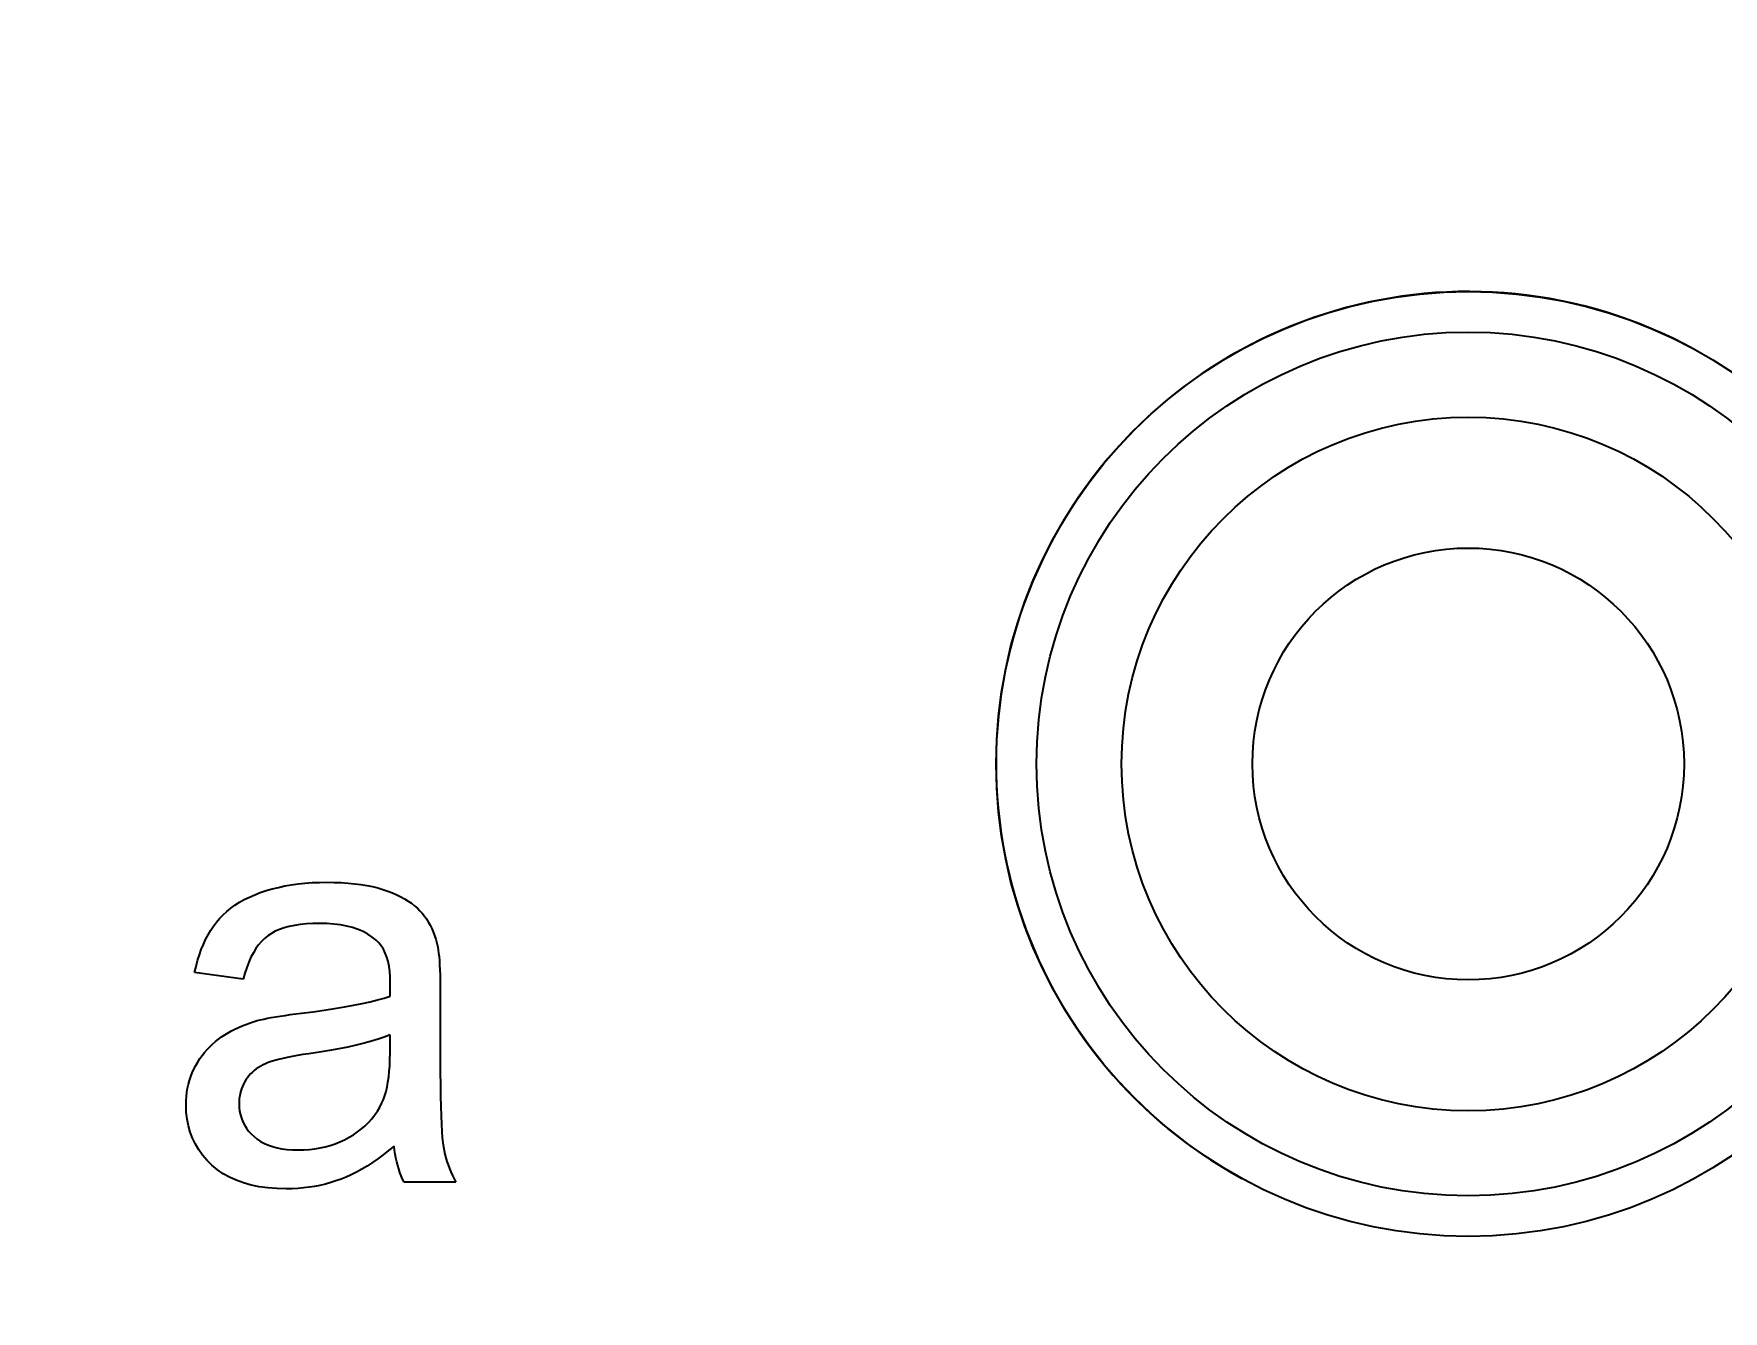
# Model space of a CAD drawing. Extents: x 23 to 417, y 3 to 294.
# Drawn here: x 145.332 to 150.029, y 100.895 to 104.444 of the extents above; entities that cross this region are included whole.
import ezdxf

# ---------------------------------------------------------------- set-up
doc = ezdxf.new("R2010")
doc.units = 0
doc.layers.get('0').update_dxf_attribs({"lineweight": 13})

msp = doc.modelspace()

# ---------------------------------------------------------------- linework, layer by layer
at = {"color": 7, "lineweight": 35, "ltscale": 0.000435483}
msp.add_line((145.9776, 102.0635), (145.9944, 102.0684), dxfattribs=at)
at = {"color": 7, "lineweight": 35, "ltscale": 0.000444241}
msp.add_line((145.9944, 102.0684), (146.0116, 102.0727), dxfattribs=at)
at = {"color": 7, "lineweight": 35, "ltscale": 0.000452882}
msp.add_line((146.0116, 102.0727), (146.0293, 102.0765), dxfattribs=at)
at = {"color": 7, "lineweight": 35, "ltscale": 0.000462873}
msp.add_line((146.0293, 102.0765), (146.0476, 102.0796), dxfattribs=at)
at = {"color": 7, "lineweight": 35, "ltscale": 0.000473076}
msp.add_line((146.0476, 102.0796), (146.0663, 102.0822), dxfattribs=at)
at = {"color": 7, "lineweight": 35, "ltscale": 0.000484145}
msp.add_line((146.0663, 102.0822), (146.0856, 102.0842), dxfattribs=at)
at = {"color": 7, "lineweight": 35, "ltscale": 0.000495412}
msp.add_line((146.0856, 102.0842), (146.1053, 102.0857), dxfattribs=at)
at = {"color": 7, "lineweight": 35, "ltscale": 0.000506867}
msp.add_line((146.1053, 102.0857), (146.1256, 102.0866), dxfattribs=at)
at = {"color": 7, "lineweight": 35, "ltscale": 0.000519612}
msp.add_line((146.1256, 102.0866), (146.1464, 102.0868), dxfattribs=at)
at = {"color": 7, "lineweight": 35, "ltscale": 0.000511876}
msp.add_line((146.1464, 102.0868), (146.1668, 102.0866), dxfattribs=at)
at = {"color": 7, "lineweight": 35, "ltscale": 0.000492997}
msp.add_line((146.1668, 102.0866), (146.1865, 102.0859), dxfattribs=at)
at = {"color": 7, "lineweight": 35, "ltscale": 0.00047392}
msp.add_line((146.1865, 102.0859), (146.2055, 102.0846), dxfattribs=at)
at = {"color": 7, "lineweight": 35, "ltscale": 0.000455242}
msp.add_line((146.2055, 102.0846), (146.2236, 102.0829), dxfattribs=at)
at = {"color": 7, "lineweight": 35, "ltscale": 0.000437226}
msp.add_line((146.2236, 102.0829), (146.2409, 102.0807), dxfattribs=at)
at = {"color": 7, "lineweight": 35, "ltscale": 0.000419747}
msp.add_line((146.2409, 102.0807), (146.2575, 102.078), dxfattribs=at)
at = {"color": 7, "lineweight": 35, "ltscale": 0.000402534}
msp.add_line((146.2575, 102.078), (146.2733, 102.0748), dxfattribs=at)
at = {"color": 7, "lineweight": 35, "ltscale": 0.000386222}
msp.add_line((146.2733, 102.0748), (146.2883, 102.0711), dxfattribs=at)
at = {"color": 7, "lineweight": 35, "ltscale": 0.000370565}
msp.add_line((146.2883, 102.0711), (146.3025, 102.067), dxfattribs=at)
at = {"color": 7, "lineweight": 35, "ltscale": 0.000363606}
msp.add_line((145.8792, 102.0147), (145.891, 102.0231), dxfattribs=at)
at = {"color": 7, "lineweight": 35, "ltscale": 0.000372185}
msp.add_line((145.891, 102.0231), (145.9036, 102.0311), dxfattribs=at)
at = {"color": 7, "lineweight": 35, "ltscale": 0.00038209}
msp.add_line((145.9036, 102.0311), (145.9169, 102.0386), dxfattribs=at)
at = {"color": 7, "lineweight": 35, "ltscale": 0.000392818}
msp.add_line((145.9169, 102.0386), (145.931, 102.0456), dxfattribs=at)
at = {"color": 7, "lineweight": 35, "ltscale": 0.00040483}
msp.add_line((145.931, 102.0456), (145.9458, 102.0521), dxfattribs=at)
at = {"color": 7, "lineweight": 35, "ltscale": 0.000417527}
msp.add_line((145.9458, 102.0521), (145.9614, 102.0581), dxfattribs=at)
at = {"color": 7, "lineweight": 35, "ltscale": 0.000427835}
msp.add_line((145.9614, 102.0581), (145.9776, 102.0635), dxfattribs=at)
at = {"color": 7, "lineweight": 35, "ltscale": 0.000355595}
msp.add_line((146.3025, 102.067), (146.316, 102.0623), dxfattribs=at)
at = {"color": 7, "lineweight": 35, "ltscale": 0.00034161}
msp.add_line((146.316, 102.0623), (146.3287, 102.0572), dxfattribs=at)
at = {"color": 7, "lineweight": 35, "ltscale": 0.000328058}
msp.add_line((146.3287, 102.0572), (146.3407, 102.0519), dxfattribs=at)
at = {"color": 7, "lineweight": 35, "ltscale": 0.000315029}
msp.add_line((146.3407, 102.0519), (146.352, 102.0464), dxfattribs=at)
at = {"color": 7, "lineweight": 35, "ltscale": 0.000302786}
msp.add_line((146.352, 102.0464), (146.3626, 102.0406), dxfattribs=at)
at = {"color": 7, "lineweight": 35, "ltscale": 0.000290683}
msp.add_line((146.3626, 102.0406), (146.3725, 102.0346), dxfattribs=at)
at = {"color": 7, "lineweight": 35, "ltscale": 0.000279797}
msp.add_line((146.3725, 102.0346), (146.3818, 102.0283), dxfattribs=at)
at = {"color": 7, "lineweight": 35, "ltscale": 0.000269568}
msp.add_line((146.3818, 102.0283), (146.3904, 102.0217), dxfattribs=at)
at = {"color": 7, "lineweight": 35, "ltscale": 0.000260025}
msp.add_line((146.3904, 102.0217), (146.3982, 102.0149), dxfattribs=at)
at = {"color": 7, "lineweight": 35, "ltscale": 0.000343036}
msp.add_line((145.8312, 101.965), (145.8394, 101.9759), dxfattribs=at)
at = {"color": 7, "lineweight": 35, "ltscale": 0.000341463}
msp.add_line((145.8394, 101.9759), (145.8482, 101.9864), dxfattribs=at)
at = {"color": 7, "lineweight": 35, "ltscale": 0.000344573}
msp.add_line((145.8482, 101.9864), (145.8578, 101.9963), dxfattribs=at)
at = {"color": 7, "lineweight": 35, "ltscale": 0.000349742}
msp.add_line((145.8578, 101.9963), (145.8681, 102.0057), dxfattribs=at)
at = {"color": 7, "lineweight": 35, "ltscale": 0.000355797}
msp.add_line((145.8681, 102.0057), (145.8792, 102.0147), dxfattribs=at)
at = {"color": 7, "lineweight": 35, "ltscale": 0.000251874}
msp.add_line((146.3982, 102.0149), (146.4054, 102.0078), dxfattribs=at)
at = {"color": 7, "lineweight": 35, "ltscale": 0.000244426}
msp.add_line((146.4054, 102.0078), (146.4119, 102.0005), dxfattribs=at)
at = {"color": 7, "lineweight": 35, "ltscale": 0.000242203}
msp.add_line((146.4119, 102.0005), (146.4178, 101.9929), dxfattribs=at)
at = {"color": 7, "lineweight": 35, "ltscale": 0.000244521}
msp.add_line((146.4178, 101.9929), (146.4234, 101.9848), dxfattribs=at)
at = {"color": 7, "lineweight": 35, "ltscale": 0.000247704}
msp.add_line((146.4234, 101.9848), (146.4286, 101.9764), dxfattribs=at)
at = {"color": 7, "lineweight": 35, "ltscale": 0.000251369}
msp.add_line((146.4286, 101.9764), (146.4335, 101.9676), dxfattribs=at)
at = {"color": 7, "lineweight": 35, "ltscale": 0.000376111}
msp.add_line((145.8031, 101.9143), (145.8094, 101.9279), dxfattribs=at)
at = {"color": 7, "lineweight": 35, "ltscale": 0.000366625}
msp.add_line((145.8094, 101.9279), (145.8162, 101.9409), dxfattribs=at)
at = {"color": 7, "lineweight": 35, "ltscale": 0.000357661}
msp.add_line((145.8162, 101.9409), (145.8235, 101.9533), dxfattribs=at)
at = {"color": 7, "lineweight": 35, "ltscale": 0.000349942}
msp.add_line((145.8235, 101.9533), (145.8312, 101.965), dxfattribs=at)
at = {"color": 7, "lineweight": 35, "ltscale": 0.000300019}
msp.add_line((145.9735, 101.931), (145.9649, 101.9226), dxfattribs=at)
at = {"color": 7, "lineweight": 35, "ltscale": 0.000291262}
msp.add_line((145.9825, 101.9383), (145.9735, 101.931), dxfattribs=at)
at = {"color": 7, "lineweight": 35, "ltscale": 0.000293741}
msp.add_line((145.9923, 101.9448), (145.9825, 101.9383), dxfattribs=at)
at = {"color": 7, "lineweight": 35, "ltscale": 0.000306968}
msp.add_line((146.0031, 101.9506), (145.9923, 101.9448), dxfattribs=at)
at = {"color": 7, "lineweight": 35, "ltscale": 0.00032255}
msp.add_line((146.015, 101.9558), (146.0031, 101.9506), dxfattribs=at)
at = {"color": 7, "lineweight": 35, "ltscale": 0.000339922}
msp.add_line((146.0278, 101.9602), (146.015, 101.9558), dxfattribs=at)
at = {"color": 7, "lineweight": 35, "ltscale": 0.000359508}
msp.add_line((146.0417, 101.964), (146.0278, 101.9602), dxfattribs=at)
at = {"color": 7, "lineweight": 35, "ltscale": 0.000380371}
msp.add_line((146.0566, 101.967), (146.0417, 101.964), dxfattribs=at)
at = {"color": 7, "lineweight": 35, "ltscale": 0.000402436}
msp.add_line((146.0725, 101.9694), (146.0566, 101.967), dxfattribs=at)
at = {"color": 7, "lineweight": 35, "ltscale": 0.000425573}
msp.add_line((146.0895, 101.9711), (146.0725, 101.9694), dxfattribs=at)
at = {"color": 7, "lineweight": 35, "ltscale": 0.000449912}
msp.add_line((146.1074, 101.9722), (146.0895, 101.9711), dxfattribs=at)
at = {"color": 7, "lineweight": 35, "ltscale": 0.000474448}
msp.add_line((146.1264, 101.9725), (146.1074, 101.9722), dxfattribs=at)
at = {"color": 7, "lineweight": 35, "ltscale": 0.000509098}
msp.add_line((146.1468, 101.972), (146.1264, 101.9725), dxfattribs=at)
at = {"color": 7, "lineweight": 35, "ltscale": 0.000484504}
msp.add_line((146.1661, 101.9706), (146.1468, 101.972), dxfattribs=at)
at = {"color": 7, "lineweight": 35, "ltscale": 0.000461504}
msp.add_line((146.1844, 101.9683), (146.1661, 101.9706), dxfattribs=at)
at = {"color": 7, "lineweight": 35, "ltscale": 0.000439423}
msp.add_line((146.2017, 101.965), (146.1844, 101.9683), dxfattribs=at)
at = {"color": 7, "lineweight": 35, "ltscale": 0.000419681}
msp.add_line((146.2179, 101.9608), (146.2017, 101.965), dxfattribs=at)
at = {"color": 7, "lineweight": 35, "ltscale": 0.000401434}
msp.add_line((146.2331, 101.9556), (146.2179, 101.9608), dxfattribs=at)
at = {"color": 7, "lineweight": 35, "ltscale": 0.000386043}
msp.add_line((146.2473, 101.9496), (146.2331, 101.9556), dxfattribs=at)
at = {"color": 7, "lineweight": 35, "ltscale": 0.000372826}
msp.add_line((146.2605, 101.9425), (146.2473, 101.9496), dxfattribs=at)
at = {"color": 7, "lineweight": 35, "ltscale": 0.000362819}
msp.add_line((146.2726, 101.9346), (146.2605, 101.9425), dxfattribs=at)
at = {"color": 7, "lineweight": 35, "ltscale": 0.000355795}
msp.add_line((146.2837, 101.9257), (146.2726, 101.9346), dxfattribs=at)
at = {"color": 7, "lineweight": 35, "ltscale": 0.000256159}
msp.add_line((146.4335, 101.9676), (146.438, 101.9584), dxfattribs=at)
at = {"color": 7, "lineweight": 35, "ltscale": 0.000260831}
msp.add_line((146.438, 101.9584), (146.4421, 101.9488), dxfattribs=at)
at = {"color": 7, "lineweight": 35, "ltscale": 0.000266817}
msp.add_line((146.4421, 101.9488), (146.4458, 101.9388), dxfattribs=at)
at = {"color": 7, "lineweight": 35, "ltscale": 0.000272878}
msp.add_line((146.4458, 101.9388), (146.4492, 101.9284), dxfattribs=at)
at = {"color": 7, "lineweight": 35, "ltscale": 0.000279454}
msp.add_line((146.4492, 101.9284), (146.4522, 101.9177), dxfattribs=at)
at = {"color": 7, "lineweight": 35, "ltscale": 0.00041021}
msp.add_line((145.7871, 101.8693), (145.792, 101.8849), dxfattribs=at)
at = {"color": 7, "lineweight": 35, "ltscale": 0.000398428}
msp.add_line((145.792, 101.8849), (145.7973, 101.8999), dxfattribs=at)
at = {"color": 7, "lineweight": 35, "ltscale": 0.000386926}
msp.add_line((145.7973, 101.8999), (145.8031, 101.9143), dxfattribs=at)
at = {"color": 7, "lineweight": 35, "ltscale": 0.000356143}
msp.add_line((145.9421, 101.8911), (145.9355, 101.8784), dxfattribs=at)
at = {"color": 7, "lineweight": 35, "ltscale": 0.000339374}
msp.add_line((145.9492, 101.9026), (145.9421, 101.8911), dxfattribs=at)
at = {"color": 7, "lineweight": 35, "ltscale": 0.000324202}
msp.add_line((145.9568, 101.9131), (145.9492, 101.9026), dxfattribs=at)
at = {"color": 7, "lineweight": 35, "ltscale": 0.000310887}
msp.add_line((145.9649, 101.9226), (145.9568, 101.9131), dxfattribs=at)
at = {"color": 7, "lineweight": 35, "ltscale": 0.000262182}
msp.add_line((146.2912, 101.9183), (146.2837, 101.9257), dxfattribs=at)
at = {"color": 7, "lineweight": 35, "ltscale": 0.000268008}
msp.add_line((146.2978, 101.9099), (146.2912, 101.9183), dxfattribs=at)
at = {"color": 7, "lineweight": 35, "ltscale": 0.000277214}
msp.add_line((146.3037, 101.9005), (146.2978, 101.9099), dxfattribs=at)
at = {"color": 7, "lineweight": 35, "ltscale": 0.000289177}
msp.add_line((146.3088, 101.8901), (146.3037, 101.9005), dxfattribs=at)
at = {"color": 7, "lineweight": 35, "ltscale": 0.000304695}
msp.add_line((146.3131, 101.8787), (146.3088, 101.8901), dxfattribs=at)
at = {"color": 7, "lineweight": 35, "ltscale": 0.000286667}
msp.add_line((146.4522, 101.9177), (146.4548, 101.9065), dxfattribs=at)
at = {"color": 7, "lineweight": 35, "ltscale": 0.000193654}
msp.add_line((146.4548, 101.9065), (146.4562, 101.8989), dxfattribs=at)
at = {"color": 7, "lineweight": 35, "ltscale": 0.000221083}
msp.add_line((146.4562, 101.8989), (146.4573, 101.8901), dxfattribs=at)
at = {"color": 7, "lineweight": 35, "ltscale": 0.000248846}
msp.add_line((146.4573, 101.8901), (146.4584, 101.8802), dxfattribs=at)
at = {"color": 7, "lineweight": 35, "ltscale": 0.000436605}
msp.add_line((145.7788, 101.8359), (145.7827, 101.8529), dxfattribs=at)
at = {"color": 7, "lineweight": 35, "ltscale": 0.003408}
msp.add_line((145.9138, 101.8175), (145.7788, 101.8359), dxfattribs=at)
at = {"color": 7, "lineweight": 35, "ltscale": 0.000423061}
msp.add_line((145.7827, 101.8529), (145.7871, 101.8693), dxfattribs=at)
at = {"color": 7, "lineweight": 35, "ltscale": 0.000436632}
msp.add_line((145.9185, 101.8343), (145.9138, 101.8175), dxfattribs=at)
at = {"color": 7, "lineweight": 35, "ltscale": 0.000414638}
msp.add_line((145.9237, 101.8501), (145.9185, 101.8343), dxfattribs=at)
at = {"color": 7, "lineweight": 35, "ltscale": 0.000394245}
msp.add_line((145.9294, 101.8648), (145.9237, 101.8501), dxfattribs=at)
at = {"color": 7, "lineweight": 35, "ltscale": 0.00037445}
msp.add_line((145.9355, 101.8784), (145.9294, 101.8648), dxfattribs=at)
at = {"color": 7, "lineweight": 35, "ltscale": 0.00032205}
msp.add_line((146.3166, 101.8663), (146.3131, 101.8787), dxfattribs=at)
at = {"color": 7, "lineweight": 35, "ltscale": 0.000341713}
msp.add_line((146.3193, 101.8529), (146.3166, 101.8663), dxfattribs=at)
at = {"color": 7, "lineweight": 35, "ltscale": 0.000363218}
msp.add_line((146.3213, 101.8385), (146.3193, 101.8529), dxfattribs=at)
at = {"color": 7, "lineweight": 35, "ltscale": 0.00038563}
msp.add_line((146.3225, 101.8231), (146.3213, 101.8385), dxfattribs=at)
at = {"color": 7, "lineweight": 35, "ltscale": 0.000276715}
msp.add_line((146.4584, 101.8802), (146.4593, 101.8692), dxfattribs=at)
at = {"color": 7, "lineweight": 35, "ltscale": 0.000305009}
msp.add_line((146.4593, 101.8692), (146.46, 101.857), dxfattribs=at)
at = {"color": 7, "lineweight": 35, "ltscale": 0.000332815}
msp.add_line((146.46, 101.857), (146.4607, 101.8437), dxfattribs=at)
at = {"color": 7, "lineweight": 35, "ltscale": 0.00036125}
msp.add_line((146.4607, 101.8437), (146.4611, 101.8293), dxfattribs=at)
at = {"color": 7, "lineweight": 35, "ltscale": 0.000409829}
msp.add_line((146.3229, 101.8067), (146.3225, 101.8231), dxfattribs=at)
at = {"color": 7, "lineweight": 35, "ltscale": 0.000105887}
msp.add_line((146.3225, 101.7858), (146.3226, 101.7901), dxfattribs=at)
at = {"color": 7, "lineweight": 35, "ltscale": 9.52962e-05}
msp.add_line((146.3226, 101.7901), (146.3227, 101.7939), dxfattribs=at)
at = {"color": 7, "lineweight": 35, "ltscale": 7.46713e-05}
msp.add_line((146.3227, 101.7973), (146.3228, 101.8003), dxfattribs=at)
at = {"color": 7, "lineweight": 35, "ltscale": 8.49921e-05}
msp.add_line((146.3227, 101.7939), (146.3227, 101.7973), dxfattribs=at)
at = {"color": 7, "lineweight": 35, "ltscale": 5.37969e-05}
msp.add_line((146.3228, 101.8028), (146.3229, 101.805), dxfattribs=at)
at = {"color": 7, "lineweight": 35, "ltscale": 6.43789e-05}
msp.add_line((146.3228, 101.8003), (146.3228, 101.8028), dxfattribs=at)
at = {"color": 7, "lineweight": 35, "ltscale": 4.34822e-05}
msp.add_line((146.3229, 101.805), (146.3229, 101.8067), dxfattribs=at)
at = {"color": 7, "lineweight": 35, "ltscale": 0.000389482}
msp.add_line((146.4611, 101.8293), (146.4615, 101.8137), dxfattribs=at)
at = {"color": 7, "lineweight": 35, "ltscale": 0.000418044}
msp.add_line((146.4615, 101.8137), (146.4617, 101.797), dxfattribs=at)
at = {"color": 7, "lineweight": 35, "ltscale": 0.00044631}
msp.add_line((146.4617, 101.797), (146.4618, 101.7791), dxfattribs=at)
at = {"color": 7, "lineweight": 35, "ltscale": 0.00069137}
msp.add_line((146.1682, 101.7358), (146.1955, 101.7403), dxfattribs=at)
at = {"color": 7, "lineweight": 35, "ltscale": 0.000648649}
msp.add_line((146.1955, 101.7403), (146.221, 101.745), dxfattribs=at)
at = {"color": 7, "lineweight": 35, "ltscale": 0.000605871}
msp.add_line((146.221, 101.745), (146.2447, 101.7498), dxfattribs=at)
at = {"color": 7, "lineweight": 35, "ltscale": 0.000563597}
msp.add_line((146.2447, 101.7498), (146.2667, 101.7548), dxfattribs=at)
at = {"color": 7, "lineweight": 35, "ltscale": 0.000521603}
msp.add_line((146.2667, 101.7548), (146.2869, 101.7599), dxfattribs=at)
at = {"color": 7, "lineweight": 35, "ltscale": 0.000480112}
msp.add_line((146.2869, 101.7599), (146.3054, 101.7652), dxfattribs=at)
at = {"color": 7, "lineweight": 35, "ltscale": 0.000438816}
msp.add_line((146.3054, 101.7652), (146.3221, 101.7707), dxfattribs=at)
at = {"color": 7, "lineweight": 35, "ltscale": 0.000136813}
msp.add_line((146.3221, 101.7707), (146.3222, 101.7761), dxfattribs=at)
at = {"color": 7, "lineweight": 35, "ltscale": 0.000126497}
msp.add_line((146.3222, 101.7761), (146.3224, 101.7812), dxfattribs=at)
at = {"color": 7, "lineweight": 35, "ltscale": 0.000115911}
msp.add_line((146.3224, 101.7812), (146.3225, 101.7858), dxfattribs=at)
at = {"color": 7, "lineweight": 35, "ltscale": 0.004604}
msp.add_line((146.4618, 101.7791), (146.4618, 101.5949), dxfattribs=at)
at = {"color": 7, "lineweight": 35, "ltscale": 0.000279016}
msp.add_line((145.9208, 101.6918), (145.9313, 101.6956), dxfattribs=at)
at = {"color": 7, "lineweight": 35, "ltscale": 0.000282095}
msp.add_line((145.9313, 101.6956), (145.942, 101.6992), dxfattribs=at)
at = {"color": 7, "lineweight": 35, "ltscale": 0.000285097}
msp.add_line((145.942, 101.6992), (145.953, 101.7024), dxfattribs=at)
at = {"color": 7, "lineweight": 35, "ltscale": 0.000220306}
msp.add_line((145.953, 101.7024), (145.9615, 101.7045), dxfattribs=at)
at = {"color": 7, "lineweight": 35, "ltscale": 0.000240285}
msp.add_line((145.9615, 101.7045), (145.9709, 101.7066), dxfattribs=at)
at = {"color": 7, "lineweight": 35, "ltscale": 0.000260581}
msp.add_line((145.9709, 101.7066), (145.9811, 101.7088), dxfattribs=at)
at = {"color": 7, "lineweight": 35, "ltscale": 0.000280718}
msp.add_line((145.9811, 101.7088), (145.9921, 101.7108), dxfattribs=at)
at = {"color": 7, "lineweight": 35, "ltscale": 0.000301234}
msp.add_line((145.9921, 101.7108), (146.004, 101.7129), dxfattribs=at)
at = {"color": 7, "lineweight": 35, "ltscale": 0.000321441}
msp.add_line((146.004, 101.7129), (146.0167, 101.715), dxfattribs=at)
at = {"color": 7, "lineweight": 35, "ltscale": 0.000341733}
msp.add_line((146.0167, 101.715), (146.0302, 101.717), dxfattribs=at)
at = {"color": 7, "lineweight": 35, "ltscale": 0.000362377}
msp.add_line((146.0302, 101.717), (146.0446, 101.7191), dxfattribs=at)
at = {"color": 7, "lineweight": 35, "ltscale": 0.000382976}
msp.add_line((146.0446, 101.7191), (146.0598, 101.7211), dxfattribs=at)
at = {"color": 7, "lineweight": 35, "ltscale": 0.000403375}
msp.add_line((146.0598, 101.7211), (146.0758, 101.7231), dxfattribs=at)
at = {"color": 7, "lineweight": 35, "ltscale": 0.000820601}
msp.add_line((146.0758, 101.7231), (146.1083, 101.7272), dxfattribs=at)
at = {"color": 7, "lineweight": 35, "ltscale": 0.000777356}
msp.add_line((146.1083, 101.7272), (146.1391, 101.7314), dxfattribs=at)
at = {"color": 7, "lineweight": 35, "ltscale": 0.000734334}
msp.add_line((146.1391, 101.7314), (146.1682, 101.7358), dxfattribs=at)
at = {"color": 7, "lineweight": 35, "ltscale": 0.000264795}
msp.add_line((145.8366, 101.6443), (145.8449, 101.6509), dxfattribs=at)
at = {"color": 7, "lineweight": 35, "ltscale": 0.000266025}
msp.add_line((145.8449, 101.6509), (145.8536, 101.6571), dxfattribs=at)
at = {"color": 7, "lineweight": 35, "ltscale": 0.000267036}
msp.add_line((145.8536, 101.6571), (145.8625, 101.6629), dxfattribs=at)
at = {"color": 7, "lineweight": 35, "ltscale": 0.000267653}
msp.add_line((145.8625, 101.6629), (145.8717, 101.6685), dxfattribs=at)
at = {"color": 7, "lineweight": 35, "ltscale": 0.000268856}
msp.add_line((145.8717, 101.6685), (145.8811, 101.6737), dxfattribs=at)
at = {"color": 7, "lineweight": 35, "ltscale": 0.000270249}
msp.add_line((145.8811, 101.6737), (145.8907, 101.6787), dxfattribs=at)
at = {"color": 7, "lineweight": 35, "ltscale": 0.000272073}
msp.add_line((145.8907, 101.6787), (145.9005, 101.6834), dxfattribs=at)
at = {"color": 7, "lineweight": 35, "ltscale": 0.000274053}
msp.add_line((145.9005, 101.6834), (145.9106, 101.6878), dxfattribs=at)
at = {"color": 7, "lineweight": 35, "ltscale": 0.000276225}
msp.add_line((145.9106, 101.6878), (145.9208, 101.6918), dxfattribs=at)
at = {"color": 7, "lineweight": 35, "ltscale": 0.000491019}
msp.add_line((146.289, 101.6506), (146.2702, 101.6449), dxfattribs=at)
at = {"color": 7, "lineweight": 35, "ltscale": 0.000456441}
msp.add_line((146.3063, 101.6564), (146.289, 101.6506), dxfattribs=at)
at = {"color": 7, "lineweight": 35, "ltscale": 0.000422852}
msp.add_line((146.3221, 101.6625), (146.3063, 101.6564), dxfattribs=at)
at = {"color": 7, "lineweight": 35, "ltscale": 0.001266}
msp.add_line((146.3221, 101.6118), (146.3221, 101.6625), dxfattribs=at)
at = {"color": 7, "lineweight": 35, "ltscale": 0.000272823}
msp.add_line((145.7938, 101.5967), (145.8001, 101.6056), dxfattribs=at)
at = {"color": 7, "lineweight": 35, "ltscale": 0.000270164}
msp.add_line((145.8001, 101.6056), (145.8067, 101.6141), dxfattribs=at)
at = {"color": 7, "lineweight": 35, "ltscale": 0.000267843}
msp.add_line((145.8067, 101.6141), (145.8137, 101.6223), dxfattribs=at)
at = {"color": 7, "lineweight": 35, "ltscale": 0.000266144}
msp.add_line((145.8137, 101.6223), (145.821, 101.63), dxfattribs=at)
at = {"color": 7, "lineweight": 35, "ltscale": 0.000265084}
msp.add_line((145.821, 101.63), (145.8286, 101.6374), dxfattribs=at)
at = {"color": 7, "lineweight": 35, "ltscale": 0.000265023}
msp.add_line((145.8286, 101.6374), (145.8366, 101.6443), dxfattribs=at)
at = {"color": 7, "lineweight": 35, "ltscale": 0.000321219}
msp.add_line((146.0363, 101.6), (146.0238, 101.5972), dxfattribs=at)
at = {"color": 7, "lineweight": 35, "ltscale": 0.000344958}
msp.add_line((146.0499, 101.6026), (146.0363, 101.6), dxfattribs=at)
at = {"color": 7, "lineweight": 35, "ltscale": 0.000369442}
msp.add_line((146.0644, 101.6053), (146.0499, 101.6026), dxfattribs=at)
at = {"color": 7, "lineweight": 35, "ltscale": 0.000393742}
msp.add_line((146.0799, 101.6078), (146.0644, 101.6053), dxfattribs=at)
at = {"color": 7, "lineweight": 35, "ltscale": 0.000418054}
msp.add_line((146.0965, 101.6103), (146.0799, 101.6078), dxfattribs=at)
at = {"color": 7, "lineweight": 35, "ltscale": 0.000741458}
msp.add_line((146.1258, 101.6147), (146.0965, 101.6103), dxfattribs=at)
at = {"color": 7, "lineweight": 35, "ltscale": 0.000704821}
msp.add_line((146.1536, 101.6192), (146.1258, 101.6147), dxfattribs=at)
at = {"color": 7, "lineweight": 35, "ltscale": 0.000668706}
msp.add_line((146.18, 101.624), (146.1536, 101.6192), dxfattribs=at)
at = {"color": 7, "lineweight": 35, "ltscale": 0.000632758}
msp.add_line((146.2048, 101.629), (146.18, 101.624), dxfattribs=at)
at = {"color": 7, "lineweight": 35, "ltscale": 0.000596716}
msp.add_line((146.2281, 101.6341), (146.2048, 101.629), dxfattribs=at)
at = {"color": 7, "lineweight": 35, "ltscale": 0.000561232}
msp.add_line((146.2499, 101.6394), (146.2281, 101.6341), dxfattribs=at)
at = {"color": 7, "lineweight": 35, "ltscale": 0.000525794}
msp.add_line((146.2702, 101.6449), (146.2499, 101.6394), dxfattribs=at)
at = {"color": 7, "lineweight": 35, "ltscale": 0.000445496}
msp.add_line((146.3219, 101.594), (146.3221, 101.6118), dxfattribs=at)
at = {"color": 7, "lineweight": 35, "ltscale": 0.000279677}
msp.add_line((145.7683, 101.547), (145.7724, 101.5575), dxfattribs=at)
at = {"color": 7, "lineweight": 35, "ltscale": 0.00028014}
msp.add_line((145.7724, 101.5575), (145.7771, 101.5677), dxfattribs=at)
at = {"color": 7, "lineweight": 35, "ltscale": 0.000281665}
msp.add_line((145.7771, 101.5677), (145.7822, 101.5777), dxfattribs=at)
at = {"color": 7, "lineweight": 35, "ltscale": 0.000280191}
msp.add_line((145.7822, 101.5777), (145.7878, 101.5874), dxfattribs=at)
at = {"color": 7, "lineweight": 35, "ltscale": 0.000276512}
msp.add_line((145.7878, 101.5874), (145.7938, 101.5967), dxfattribs=at)
at = {"color": 7, "lineweight": 35, "ltscale": 0.000174455}
msp.add_line((145.9345, 101.5542), (145.9298, 101.549), dxfattribs=at)
at = {"color": 7, "lineweight": 35, "ltscale": 0.000174601}
msp.add_line((145.9394, 101.5591), (145.9345, 101.5542), dxfattribs=at)
at = {"color": 7, "lineweight": 35, "ltscale": 0.000175771}
msp.add_line((145.9447, 101.5638), (145.9394, 101.5591), dxfattribs=at)
at = {"color": 7, "lineweight": 35, "ltscale": 0.000177405}
msp.add_line((145.9503, 101.5681), (145.9447, 101.5638), dxfattribs=at)
at = {"color": 7, "lineweight": 35, "ltscale": 0.000179665}
msp.add_line((145.9563, 101.5722), (145.9503, 101.5681), dxfattribs=at)
at = {"color": 7, "lineweight": 35, "ltscale": 0.000182785}
msp.add_line((145.9625, 101.576), (145.9563, 101.5722), dxfattribs=at)
at = {"color": 7, "lineweight": 35, "ltscale": 0.000185958}
msp.add_line((145.9691, 101.5794), (145.9625, 101.576), dxfattribs=at)
at = {"color": 7, "lineweight": 35, "ltscale": 0.000190326}
msp.add_line((145.976, 101.5827), (145.9691, 101.5794), dxfattribs=at)
at = {"color": 7, "lineweight": 35, "ltscale": 0.000203852}
msp.add_line((145.9836, 101.5857), (145.976, 101.5827), dxfattribs=at)
at = {"color": 7, "lineweight": 35, "ltscale": 0.000226304}
msp.add_line((145.9921, 101.5887), (145.9836, 101.5857), dxfattribs=at)
at = {"color": 7, "lineweight": 35, "ltscale": 0.000249786}
msp.add_line((146.0017, 101.5916), (145.9921, 101.5887), dxfattribs=at)
at = {"color": 7, "lineweight": 35, "ltscale": 0.000273228}
msp.add_line((146.0122, 101.5944), (146.0017, 101.5916), dxfattribs=at)
at = {"color": 7, "lineweight": 35, "ltscale": 0.000296995}
msp.add_line((146.0238, 101.5972), (146.0122, 101.5944), dxfattribs=at)
at = {"color": 7, "lineweight": 35, "ltscale": 0.000380501}
msp.add_line((146.3185, 101.5459), (146.3201, 101.561), dxfattribs=at)
at = {"color": 7, "lineweight": 35, "ltscale": 0.000402098}
msp.add_line((146.3201, 101.561), (146.3212, 101.5771), dxfattribs=at)
at = {"color": 7, "lineweight": 35, "ltscale": 0.000423475}
msp.add_line((146.3212, 101.5771), (146.3219, 101.594), dxfattribs=at)
at = {"color": 7, "lineweight": 35, "ltscale": 0.000927827}
msp.add_line((146.4618, 101.5949), (146.4618, 101.5578), dxfattribs=at)
at = {"color": 7, "lineweight": 35, "ltscale": 0.0008569}
msp.add_line((146.4618, 101.5578), (146.4621, 101.5236), dxfattribs=at)
at = {"color": 7, "lineweight": 35, "ltscale": 0.00028526}
msp.add_line((145.7574, 101.5033), (145.7593, 101.5145), dxfattribs=at)
at = {"color": 7, "lineweight": 35, "ltscale": 0.000282799}
msp.add_line((145.7593, 101.5145), (145.7618, 101.5256), dxfattribs=at)
at = {"color": 7, "lineweight": 35, "ltscale": 0.000280845}
msp.add_line((145.7618, 101.5256), (145.7648, 101.5364), dxfattribs=at)
at = {"color": 7, "lineweight": 35, "ltscale": 0.000280194}
msp.add_line((145.7648, 101.5364), (145.7683, 101.547), dxfattribs=at)
at = {"color": 7, "lineweight": 35, "ltscale": 0.000171196}
msp.add_line((145.9071, 101.5066), (145.9054, 101.5), dxfattribs=at)
at = {"color": 7, "lineweight": 35, "ltscale": 0.000170817}
msp.add_line((145.9092, 101.5131), (145.9071, 101.5066), dxfattribs=at)
at = {"color": 7, "lineweight": 35, "ltscale": 0.000170869}
msp.add_line((145.9117, 101.5195), (145.9092, 101.5131), dxfattribs=at)
at = {"color": 7, "lineweight": 35, "ltscale": 0.000171785}
msp.add_line((145.9146, 101.5257), (145.9117, 101.5195), dxfattribs=at)
at = {"color": 7, "lineweight": 35, "ltscale": 0.000172927}
msp.add_line((145.9179, 101.5318), (145.9146, 101.5257), dxfattribs=at)
at = {"color": 7, "lineweight": 35, "ltscale": 0.000174871}
msp.add_line((145.9215, 101.5378), (145.9179, 101.5318), dxfattribs=at)
at = {"color": 7, "lineweight": 35, "ltscale": 0.000175568}
msp.add_line((145.9255, 101.5435), (145.9215, 101.5378), dxfattribs=at)
at = {"color": 7, "lineweight": 35, "ltscale": 0.000174392}
msp.add_line((145.9298, 101.549), (145.9255, 101.5435), dxfattribs=at)
at = {"color": 7, "lineweight": 35, "ltscale": 0.000301346}
msp.add_line((146.3079, 101.4942), (146.3112, 101.5058), dxfattribs=at)
at = {"color": 7, "lineweight": 35, "ltscale": 0.000320349}
msp.add_line((146.3112, 101.5058), (146.3141, 101.5183), dxfattribs=at)
at = {"color": 7, "lineweight": 35, "ltscale": 0.000339727}
msp.add_line((146.3141, 101.5183), (146.3165, 101.5316), dxfattribs=at)
at = {"color": 7, "lineweight": 35, "ltscale": 0.000359992}
msp.add_line((146.3165, 101.5316), (146.3185, 101.5459), dxfattribs=at)
at = {"color": 7, "lineweight": 35, "ltscale": 0.000786004}
msp.add_line((146.4621, 101.5236), (146.4626, 101.4921), dxfattribs=at)
at = {"color": 7, "lineweight": 35, "ltscale": 0.000296761}
msp.add_line((145.755, 101.4683), (145.7553, 101.4802), dxfattribs=at)
at = {"color": 7, "lineweight": 35, "ltscale": 0.000501586}
msp.add_line((145.7557, 101.4483), (145.755, 101.4683), dxfattribs=at)
at = {"color": 7, "lineweight": 35, "ltscale": 0.00029225}
msp.add_line((145.7553, 101.4802), (145.7561, 101.4919), dxfattribs=at)
at = {"color": 7, "lineweight": 35, "ltscale": 0.000288125}
msp.add_line((145.7561, 101.4919), (145.7574, 101.5033), dxfattribs=at)
at = {"color": 7, "lineweight": 35, "ltscale": 0.000178866}
msp.add_line((145.9025, 101.4793), (145.9023, 101.4722), dxfattribs=at)
at = {"color": 7, "lineweight": 35, "ltscale": 0.000271996}
msp.add_line((145.9023, 101.4722), (145.9027, 101.4613), dxfattribs=at)
at = {"color": 7, "lineweight": 35, "ltscale": 0.00017597}
msp.add_line((145.9031, 101.4863), (145.9025, 101.4793), dxfattribs=at)
at = {"color": 7, "lineweight": 35, "ltscale": 0.000264248}
msp.add_line((145.9027, 101.4613), (145.904, 101.4508), dxfattribs=at)
at = {"color": 7, "lineweight": 35, "ltscale": 0.000173904}
msp.add_line((145.9041, 101.4932), (145.9031, 101.4863), dxfattribs=at)
at = {"color": 7, "lineweight": 35, "ltscale": 0.000172077}
msp.add_line((145.9054, 101.5), (145.9041, 101.4932), dxfattribs=at)
at = {"color": 7, "lineweight": 35, "ltscale": 0.000331101}
msp.add_line((146.2869, 101.4505), (146.2937, 101.4618), dxfattribs=at)
at = {"color": 7, "lineweight": 35, "ltscale": 0.000334361}
msp.add_line((146.2937, 101.4618), (146.2998, 101.4737), dxfattribs=at)
at = {"color": 7, "lineweight": 35, "ltscale": 0.00026696}
msp.add_line((146.2998, 101.4737), (146.3041, 101.4835), dxfattribs=at)
at = {"color": 7, "lineweight": 35, "ltscale": 0.000283776}
msp.add_line((146.3041, 101.4835), (146.3079, 101.4942), dxfattribs=at)
at = {"color": 7, "lineweight": 35, "ltscale": 0.000715423}
msp.add_line((146.4626, 101.4921), (146.4632, 101.4635), dxfattribs=at)
at = {"color": 7, "lineweight": 35, "ltscale": 0.00064489}
msp.add_line((146.4632, 101.4635), (146.464, 101.4377), dxfattribs=at)
at = {"color": 7, "lineweight": 35, "ltscale": 0.000485943}
msp.add_line((145.7579, 101.429), (145.7557, 101.4483), dxfattribs=at)
at = {"color": 7, "lineweight": 35, "ltscale": 0.000473577}
msp.add_line((145.7615, 101.4104), (145.7579, 101.429), dxfattribs=at)
at = {"color": 7, "lineweight": 35, "ltscale": 0.000258559}
msp.add_line((145.904, 101.4508), (145.9061, 101.4407), dxfattribs=at)
at = {"color": 7, "lineweight": 35, "ltscale": 0.000254784}
msp.add_line((145.9061, 101.4407), (145.909, 101.4309), dxfattribs=at)
at = {"color": 7, "lineweight": 35, "ltscale": 0.000253056}
msp.add_line((145.909, 101.4309), (145.9128, 101.4215), dxfattribs=at)
at = {"color": 7, "lineweight": 35, "ltscale": 0.000253092}
msp.add_line((145.9128, 101.4215), (145.9174, 101.4125), dxfattribs=at)
at = {"color": 7, "lineweight": 35, "ltscale": 0.000255688}
msp.add_line((145.9174, 101.4125), (145.9228, 101.4038), dxfattribs=at)
at = {"color": 7, "lineweight": 35, "ltscale": 0.000331603}
msp.add_line((146.253, 101.4102), (146.2624, 101.4195), dxfattribs=at)
at = {"color": 7, "lineweight": 35, "ltscale": 0.000329641}
msp.add_line((146.2624, 101.4195), (146.2712, 101.4293), dxfattribs=at)
at = {"color": 7, "lineweight": 35, "ltscale": 0.000328591}
msp.add_line((146.2712, 101.4293), (146.2794, 101.4396), dxfattribs=at)
at = {"color": 7, "lineweight": 35, "ltscale": 0.000329276}
msp.add_line((146.2794, 101.4396), (146.2869, 101.4505), dxfattribs=at)
at = {"color": 7, "lineweight": 35, "ltscale": 0.000574434}
msp.add_line((146.464, 101.4377), (146.4649, 101.4148), dxfattribs=at)
at = {"color": 7, "lineweight": 35, "ltscale": 0.000503517}
msp.add_line((146.4649, 101.4148), (146.4661, 101.3947), dxfattribs=at)
at = {"color": 7, "lineweight": 35, "ltscale": 0.000463897}
msp.add_line((145.7665, 101.3925), (145.7615, 101.4104), dxfattribs=at)
at = {"color": 7, "lineweight": 35, "ltscale": 0.000457975}
msp.add_line((145.773, 101.3754), (145.7665, 101.3925), dxfattribs=at)
at = {"color": 7, "lineweight": 35, "ltscale": 0.000455671}
msp.add_line((145.781, 101.359), (145.773, 101.3754), dxfattribs=at)
at = {"color": 7, "lineweight": 35, "ltscale": 0.00025978}
msp.add_line((145.9228, 101.4038), (145.9291, 101.3955), dxfattribs=at)
at = {"color": 7, "lineweight": 35, "ltscale": 0.000266004}
msp.add_line((145.9291, 101.3955), (145.9362, 101.3876), dxfattribs=at)
at = {"color": 7, "lineweight": 35, "ltscale": 0.000274015}
msp.add_line((145.9362, 101.3876), (145.9441, 101.3801), dxfattribs=at)
at = {"color": 7, "lineweight": 35, "ltscale": 0.000280108}
msp.add_line((145.9441, 101.3801), (145.9529, 101.3731), dxfattribs=at)
at = {"color": 7, "lineweight": 35, "ltscale": 0.000285125}
msp.add_line((145.9529, 101.3731), (145.9624, 101.3668), dxfattribs=at)
at = {"color": 7, "lineweight": 35, "ltscale": 0.000292214}
msp.add_line((145.9624, 101.3668), (145.9727, 101.3613), dxfattribs=at)
at = {"color": 7, "lineweight": 35, "ltscale": 0.000357764}
msp.add_line((146.1696, 101.3603), (146.1829, 101.3656), dxfattribs=at)
at = {"color": 7, "lineweight": 35, "ltscale": 0.000356291}
msp.add_line((146.1829, 101.3656), (146.1959, 101.3715), dxfattribs=at)
at = {"color": 7, "lineweight": 35, "ltscale": 0.000356283}
msp.add_line((146.1959, 101.3715), (146.2085, 101.3782), dxfattribs=at)
at = {"color": 7, "lineweight": 35, "ltscale": 0.000352588}
msp.add_line((146.2085, 101.3782), (146.2206, 101.3854), dxfattribs=at)
at = {"color": 7, "lineweight": 35, "ltscale": 0.000345438}
msp.add_line((146.2206, 101.3854), (146.2321, 101.3931), dxfattribs=at)
at = {"color": 7, "lineweight": 35, "ltscale": 0.000339793}
msp.add_line((146.2321, 101.3931), (146.2428, 101.4014), dxfattribs=at)
at = {"color": 7, "lineweight": 35, "ltscale": 0.00033501}
msp.add_line((146.2428, 101.4014), (146.253, 101.4102), dxfattribs=at)
at = {"color": 7, "lineweight": 35, "ltscale": 0.000433551}
msp.add_line((146.4661, 101.3947), (146.4674, 101.3774), dxfattribs=at)
at = {"color": 7, "lineweight": 35, "ltscale": 0.000363289}
msp.add_line((146.4674, 101.3774), (146.4689, 101.3629), dxfattribs=at)
at = {"color": 7, "lineweight": 35, "ltscale": 0.000456554}
msp.add_line((145.7903, 101.3433), (145.781, 101.359), dxfattribs=at)
at = {"color": 7, "lineweight": 35, "ltscale": 0.000461202}
msp.add_line((145.8012, 101.3284), (145.7903, 101.3433), dxfattribs=at)
at = {"color": 7, "lineweight": 35, "ltscale": 0.000469623}
msp.add_line((145.8134, 101.3141), (145.8012, 101.3284), dxfattribs=at)
at = {"color": 7, "lineweight": 35, "ltscale": 0.000301784}
msp.add_line((145.9727, 101.3613), (145.9838, 101.3565), dxfattribs=at)
at = {"color": 7, "lineweight": 35, "ltscale": 0.000313229}
msp.add_line((145.9838, 101.3565), (145.9957, 101.3524), dxfattribs=at)
at = {"color": 7, "lineweight": 35, "ltscale": 0.000326229}
msp.add_line((145.9957, 101.3524), (146.0083, 101.3491), dxfattribs=at)
at = {"color": 7, "lineweight": 35, "ltscale": 0.000341209}
msp.add_line((146.0083, 101.3491), (146.0217, 101.3465), dxfattribs=at)
at = {"color": 7, "lineweight": 35, "ltscale": 0.00035745}
msp.add_line((146.0217, 101.3465), (146.0359, 101.3447), dxfattribs=at)
at = {"color": 7, "lineweight": 35, "ltscale": 0.000374937}
msp.add_line((146.0359, 101.3447), (146.0508, 101.3436), dxfattribs=at)
at = {"color": 7, "lineweight": 35, "ltscale": 0.000393219}
msp.add_line((146.0508, 101.3436), (146.0666, 101.3432), dxfattribs=at)
at = {"color": 7, "lineweight": 35, "ltscale": 0.000394631}
msp.add_line((146.0666, 101.3432), (146.0823, 101.3436), dxfattribs=at)
at = {"color": 7, "lineweight": 35, "ltscale": 0.000386847}
msp.add_line((146.0823, 101.3436), (146.0978, 101.3446), dxfattribs=at)
at = {"color": 7, "lineweight": 35, "ltscale": 0.0003793}
msp.add_line((146.0978, 101.3446), (146.1128, 101.3464), dxfattribs=at)
at = {"color": 7, "lineweight": 35, "ltscale": 0.00037327}
msp.add_line((146.1128, 101.3464), (146.1276, 101.3488), dxfattribs=at)
at = {"color": 7, "lineweight": 35, "ltscale": 0.000367791}
msp.add_line((146.1276, 101.3488), (146.1419, 101.352), dxfattribs=at)
at = {"color": 7, "lineweight": 35, "ltscale": 0.00036342}
msp.add_line((146.1419, 101.352), (146.156, 101.3558), dxfattribs=at)
at = {"color": 7, "lineweight": 35, "ltscale": 0.000359996}
msp.add_line((146.156, 101.3558), (146.1696, 101.3603), dxfattribs=at)
at = {"color": 7, "lineweight": 35, "ltscale": 0.000454591}
msp.add_line((146.2881, 101.3183), (146.2731, 101.3079), dxfattribs=at)
at = {"color": 7, "lineweight": 35, "ltscale": 0.000468255}
msp.add_line((146.3031, 101.3294), (146.2881, 101.3183), dxfattribs=at)
at = {"color": 7, "lineweight": 35, "ltscale": 0.00048196}
msp.add_line((146.3183, 101.3413), (146.3031, 101.3294), dxfattribs=at)
at = {"color": 7, "lineweight": 35, "ltscale": 0.000496216}
msp.add_line((146.3336, 101.354), (146.3183, 101.3413), dxfattribs=at)
at = {"color": 7, "lineweight": 35, "ltscale": 0.000286201}
msp.add_line((146.335, 101.3426), (146.3336, 101.354), dxfattribs=at)
at = {"color": 7, "lineweight": 35, "ltscale": 0.00027988}
msp.add_line((146.3367, 101.3315), (146.335, 101.3426), dxfattribs=at)
at = {"color": 7, "lineweight": 35, "ltscale": 0.000274348}
msp.add_line((146.3387, 101.3208), (146.3367, 101.3315), dxfattribs=at)
at = {"color": 7, "lineweight": 35, "ltscale": 0.000268304}
msp.add_line((146.341, 101.3103), (146.3387, 101.3208), dxfattribs=at)
at = {"color": 7, "lineweight": 35, "ltscale": 0.00029343}
msp.add_line((146.4689, 101.3629), (146.4706, 101.3513), dxfattribs=at)
at = {"color": 7, "lineweight": 35, "ltscale": 0.000258896}
msp.add_line((146.4706, 101.3513), (146.4725, 101.3411), dxfattribs=at)
at = {"color": 7, "lineweight": 35, "ltscale": 0.000258178}
msp.add_line((146.4725, 101.3411), (146.4748, 101.3311), dxfattribs=at)
at = {"color": 7, "lineweight": 35, "ltscale": 0.000258508}
msp.add_line((146.4748, 101.3311), (146.4774, 101.321), dxfattribs=at)
at = {"color": 7, "lineweight": 35, "ltscale": 0.000258692}
msp.add_line((146.4774, 101.321), (146.4804, 101.3111), dxfattribs=at)
at = {"color": 7, "lineweight": 35, "ltscale": 0.000480494}
msp.add_line((145.8271, 101.3006), (145.8134, 101.3141), dxfattribs=at)
at = {"color": 7, "lineweight": 35, "ltscale": 0.000488483}
msp.add_line((145.8422, 101.2882), (145.8271, 101.3006), dxfattribs=at)
at = {"color": 7, "lineweight": 35, "ltscale": 0.000493745}
msp.add_line((145.8585, 101.277), (145.8422, 101.2882), dxfattribs=at)
at = {"color": 7, "lineweight": 35, "ltscale": 0.00050266}
msp.add_line((145.876, 101.2672), (145.8585, 101.277), dxfattribs=at)
at = {"color": 7, "lineweight": 35, "ltscale": 0.000394357}
msp.add_line((146.2145, 101.2742), (146.2001, 101.2677), dxfattribs=at)
at = {"color": 7, "lineweight": 35, "ltscale": 0.000405462}
msp.add_line((146.229, 101.2815), (146.2145, 101.2742), dxfattribs=at)
at = {"color": 7, "lineweight": 35, "ltscale": 0.000416955}
msp.add_line((146.2436, 101.2895), (146.229, 101.2815), dxfattribs=at)
at = {"color": 7, "lineweight": 35, "ltscale": 0.000428736}
msp.add_line((146.2583, 101.2983), (146.2436, 101.2895), dxfattribs=at)
at = {"color": 7, "lineweight": 35, "ltscale": 0.000441545}
msp.add_line((146.2731, 101.3079), (146.2583, 101.2983), dxfattribs=at)
at = {"color": 7, "lineweight": 35, "ltscale": 0.000263139}
msp.add_line((146.3436, 101.3001), (146.341, 101.3103), dxfattribs=at)
at = {"color": 7, "lineweight": 35, "ltscale": 0.000258281}
msp.add_line((146.3465, 101.2902), (146.3436, 101.3001), dxfattribs=at)
at = {"color": 7, "lineweight": 35, "ltscale": 0.000253405}
msp.add_line((146.3497, 101.2805), (146.3465, 101.2902), dxfattribs=at)
at = {"color": 7, "lineweight": 35, "ltscale": 0.000249372}
msp.add_line((146.3532, 101.2712), (146.3497, 101.2805), dxfattribs=at)
at = {"color": 7, "lineweight": 35, "ltscale": 0.000245238}
msp.add_line((146.3571, 101.2622), (146.3532, 101.2712), dxfattribs=at)
at = {"color": 7, "lineweight": 35, "ltscale": 0.000259117}
msp.add_line((146.4804, 101.3111), (146.4837, 101.3013), dxfattribs=at)
at = {"color": 7, "lineweight": 35, "ltscale": 0.000260371}
msp.add_line((146.4837, 101.3013), (146.4874, 101.2916), dxfattribs=at)
at = {"color": 7, "lineweight": 35, "ltscale": 0.000261531}
msp.add_line((146.4874, 101.2916), (146.4914, 101.2819), dxfattribs=at)
at = {"color": 7, "lineweight": 35, "ltscale": 0.00026273}
msp.add_line((146.4914, 101.2819), (146.4958, 101.2723), dxfattribs=at)
at = {"color": 7, "lineweight": 35, "ltscale": 0.000264716}
msp.add_line((146.4958, 101.2723), (146.5005, 101.2629), dxfattribs=at)
at = {"color": 7, "lineweight": 35, "ltscale": 0.000515611}
msp.add_line((145.8948, 101.2587), (145.876, 101.2672), dxfattribs=at)
at = {"color": 7, "lineweight": 35, "ltscale": 0.000532238}
msp.add_line((145.9148, 101.2514), (145.8948, 101.2587), dxfattribs=at)
at = {"color": 7, "lineweight": 35, "ltscale": 0.000551679}
msp.add_line((145.9361, 101.2455), (145.9148, 101.2514), dxfattribs=at)
at = {"color": 7, "lineweight": 35, "ltscale": 0.000574063}
msp.add_line((145.9586, 101.2409), (145.9361, 101.2455), dxfattribs=at)
at = {"color": 7, "lineweight": 35, "ltscale": 0.000599592}
msp.add_line((145.9823, 101.2377), (145.9586, 101.2409), dxfattribs=at)
at = {"color": 7, "lineweight": 35, "ltscale": 0.000626798}
msp.add_line((146.0073, 101.2357), (145.9823, 101.2377), dxfattribs=at)
at = {"color": 7, "lineweight": 35, "ltscale": 0.000655947}
msp.add_line((146.0335, 101.235), (146.0073, 101.2357), dxfattribs=at)
at = {"color": 7, "lineweight": 35, "ltscale": 0.000404304}
msp.add_line((146.0497, 101.2353), (146.0335, 101.235), dxfattribs=at)
at = {"color": 7, "lineweight": 35, "ltscale": 0.000399349}
msp.add_line((146.0657, 101.2361), (146.0497, 101.2353), dxfattribs=at)
at = {"color": 7, "lineweight": 35, "ltscale": 0.000395375}
msp.add_line((146.0814, 101.2375), (146.0657, 101.2361), dxfattribs=at)
at = {"color": 7, "lineweight": 35, "ltscale": 0.000391359}
msp.add_line((146.097, 101.2393), (146.0814, 101.2375), dxfattribs=at)
at = {"color": 7, "lineweight": 35, "ltscale": 0.000388106}
msp.add_line((146.1123, 101.2417), (146.097, 101.2393), dxfattribs=at)
at = {"color": 7, "lineweight": 35, "ltscale": 0.000385415}
msp.add_line((146.1274, 101.2447), (146.1123, 101.2417), dxfattribs=at)
at = {"color": 7, "lineweight": 35, "ltscale": 0.000383138}
msp.add_line((146.1424, 101.2482), (146.1274, 101.2447), dxfattribs=at)
at = {"color": 7, "lineweight": 35, "ltscale": 0.000381464}
msp.add_line((146.1571, 101.2522), (146.1424, 101.2482), dxfattribs=at)
at = {"color": 7, "lineweight": 35, "ltscale": 0.000380042}
msp.add_line((146.1716, 101.2568), (146.1571, 101.2522), dxfattribs=at)
at = {"color": 7, "lineweight": 35, "ltscale": 0.000379705}
msp.add_line((146.1859, 101.2619), (146.1716, 101.2568), dxfattribs=at)
at = {"color": 7, "lineweight": 35, "ltscale": 0.000384443}
msp.add_line((146.2001, 101.2677), (146.1859, 101.2619), dxfattribs=at)
at = {"color": 7, "lineweight": 35, "ltscale": 0.000241885}
msp.add_line((146.3612, 101.2534), (146.3571, 101.2622), dxfattribs=at)
at = {"color": 7, "lineweight": 35, "ltscale": 0.003607}
msp.add_line((146.5055, 101.2534), (146.3612, 101.2534), dxfattribs=at)
at = {"color": 7, "lineweight": 35, "ltscale": 0.000266887}
msp.add_line((146.5005, 101.2629), (146.5055, 101.2534), dxfattribs=at)
at = {"color": 7, "lineweight": 35}
for radius in [1.3125, 1.2, 0.9638, 0.6]:
    msp.add_circle((149.3198, 102.4155), radius, dxfattribs=at)
for centre, radius, start, end in [((149.3198, 108.9405), 16.9688, 92.27977, 447.72023), ((149.3198, 102.4155), 1.3125, 61.3521, 241.3521)]:
    msp.add_arc(centre, radius, start, end, dxfattribs=at)

doc.saveas('drawing.dxf')
